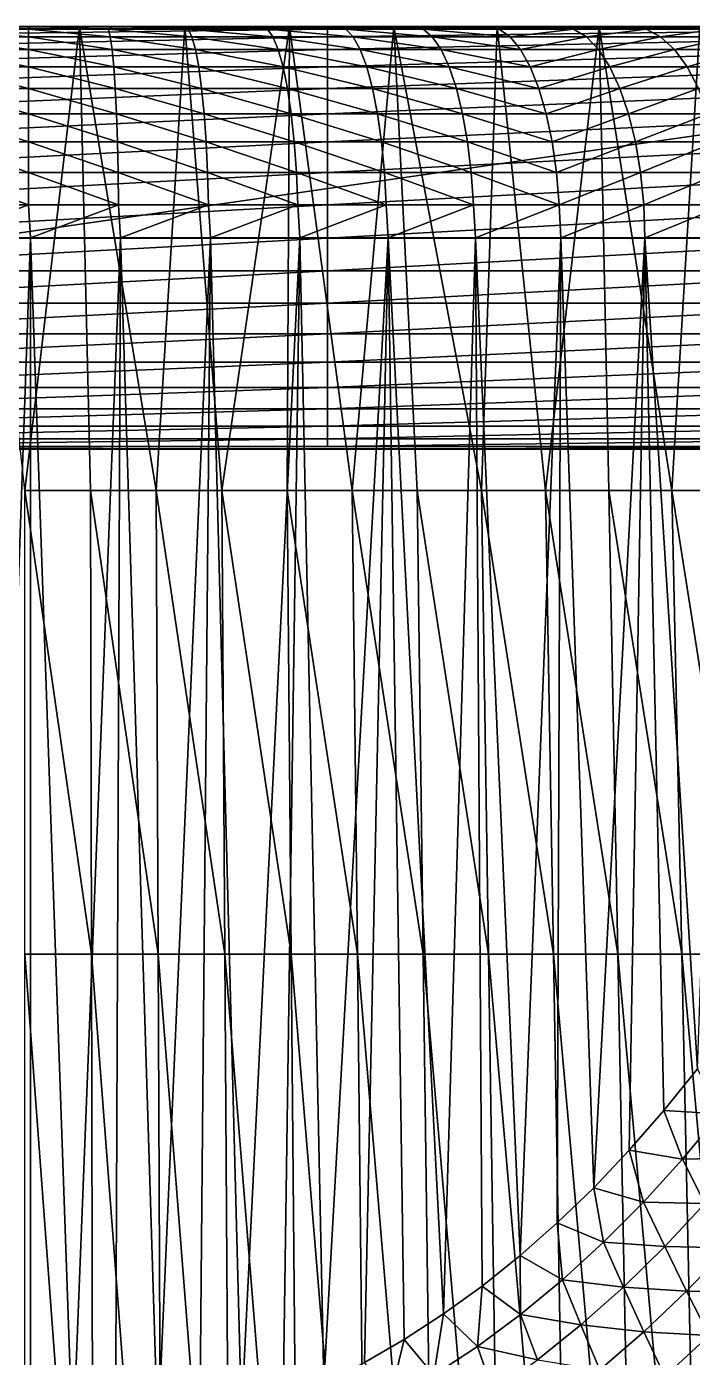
# Model space of a CAD drawing. Extents: x -53 to 3.8, y 0 to 88.2.
# Drawn here: x -24.63 to -18.33, y 57.65 to 70.25 of the extents above; entities that cross this region are included whole.
import ezdxf

# ---------------------------------------------------------------- set-up
doc = ezdxf.new("R2010")
doc.units = 0

msp = doc.modelspace()

# ---------------------------------------------------------------- linework, layer by layer
for points in [[(-38.9169, 66.249), (-11.119, 70.249), (-10.3189, 66.249)], [(-38.131, 70.249), (-11.119, 70.249), (-38.9169, 66.249)], [(-38.131, 70.249), (-11.4898, 70.249, 2), (-11.119, 70.249)], [(-37.7665, 70.249, 2), (-11.4898, 70.249, 2), (-38.131, 70.249)], [(-11.4898, 70.249, 2), (-37.7874, 70.2393, 2.19622), (-27.4602, 70.2244, 2.31287)], [(-11.4898, 70.249, 2), (-37.7665, 70.249, 2), (-37.7874, 70.2393, 2.19622)], [(-27.4602, 70.2244, 2.31287), (-21.7785, 70.2244, 2.31287), (-11.4898, 70.249, 2)], [(-27.4602, 70.1511, 2.61803), (-21.7785, 70.2244, 2.31287), (-27.4602, 70.2244, 2.31287)], [(-21.7785, 70.2244, 2.31287), (-27.4602, 70.1511, 2.61803), (-21.7785, 70.1511, 2.61803)], [(-24.1264, 70.249, 19.8337), (-25.1236, 70.249, 19.8337), (-26.1689, 70.249, 24.7041)], [(-25.3832, 70.249, 24.7765), (-24.1264, 70.249, 19.8337), (-26.1689, 70.249, 24.7041)], [(-25.3677, 70.2244, 25.0908), (-25.3854, 70.1511, 25.3955), (-24.6103, 70.1511, 25.418)], [(-24.5945, 70.249, 24.8), (-25.3832, 70.249, 24.7765), (-25.3677, 70.2244, 25.0908)], [(-24.5945, 70.249, 24.8), (-24.1264, 70.249, 19.8337), (-25.3832, 70.249, 24.7765)], [(-24.6103, 70.2244, 25.1129), (-24.5945, 70.249, 24.8), (-25.3677, 70.2244, 25.0908)], [(-25.3677, 70.2244, 25.0908), (-24.6103, 70.1511, 25.418), (-24.6103, 70.2244, 25.1129)], [(-24.6428, 65.8584, 20.7094), (-25.1236, 70.249, 19.8337), (-24.1264, 70.249, 19.8337)], [(-24.6428, 65.8584, 20.7094), (-24.1264, 70.249, 19.8337), (-24.0207, 65.8584, 20.7)], [(-23.853, 70.2244, 25.0908), (-24.5945, 70.249, 24.8), (-24.6103, 70.2244, 25.1129)], [(-23.8352, 70.1511, 25.3955), (-23.853, 70.2244, 25.0908), (-24.6103, 70.2244, 25.1129)], [(-24.6103, 70.2244, 25.1129), (-24.6103, 70.1511, 25.418), (-23.8352, 70.1511, 25.3955)], [(-23.853, 70.2244, 25.0908), (-23.8059, 70.249, 24.7745), (-24.5945, 70.249, 24.8)], [(-23.8059, 70.249, 24.7745), (-24.1264, 70.249, 19.8337), (-24.5945, 70.249, 24.8)], [(-23.0204, 70.249, 24.7002), (-24.1264, 70.249, 19.8337), (-23.8059, 70.249, 24.7745)], [(-22.241, 70.249, 24.5773), (-24.1264, 70.249, 19.8337), (-23.0204, 70.249, 24.7002)], [(-21.4708, 70.249, 24.4062), (-24.1264, 70.249, 19.8337), (-22.241, 70.249, 24.5773)], [(-20.7126, 70.249, 24.1877), (-24.1264, 70.249, 19.8337), (-21.4708, 70.249, 24.4062)], [(-19.9694, 70.249, 23.9226), (-24.1264, 70.249, 19.8337), (-20.7126, 70.249, 24.1877)], [(-19.2442, 70.249, 23.6119), (-24.1264, 70.249, 19.8337), (-19.9694, 70.249, 23.9226)], [(-23.1303, 70.249, 19.7836), (-24.1264, 70.249, 19.8337), (-19.2442, 70.249, 23.6119)], [(-24.1264, 70.249, 19.8337), (-23.1303, 70.249, 19.7836), (-23.3992, 65.8584, 20.6711)], [(-24.0207, 65.8584, 20.7), (-24.1264, 70.249, 19.8337), (-23.3992, 65.8584, 20.6711)], [(-23.0982, 70.2244, 25.0248), (-23.8059, 70.249, 24.7745), (-23.853, 70.2244, 25.0908)], [(-23.0627, 70.1511, 25.3279), (-23.853, 70.2244, 25.0908), (-23.8352, 70.1511, 25.3955)], [(-23.0627, 70.1511, 25.3279), (-23.0982, 70.2244, 25.0248), (-23.853, 70.2244, 25.0908)], [(-23.0982, 70.2244, 25.0248), (-23.0204, 70.249, 24.7002), (-23.8059, 70.249, 24.7745)], [(-23.3992, 65.8584, 20.6711), (-23.1303, 70.249, 19.7836), (-22.779, 65.8584, 20.6228)], [(-18.5396, 70.249, 23.2568), (-23.1303, 70.249, 19.7836), (-19.2442, 70.249, 23.6119)], [(-17.8584, 70.249, 22.8587), (-23.1303, 70.249, 19.7836), (-18.5396, 70.249, 23.2568)], [(-22.1381, 70.249, 19.6835), (-23.1303, 70.249, 19.7836), (-17.8584, 70.249, 22.8587)], [(-23.1303, 70.249, 19.7836), (-22.1381, 70.249, 19.6835), (-22.779, 65.8584, 20.6228)], [(-22.3485, 70.2244, 24.915), (-23.0204, 70.249, 24.7002), (-23.0982, 70.2244, 25.0248)], [(-22.2955, 70.1511, 25.2155), (-23.0982, 70.2244, 25.0248), (-23.0627, 70.1511, 25.3279)], [(-22.2955, 70.1511, 25.2155), (-22.3485, 70.2244, 24.915), (-23.0982, 70.2244, 25.0248)], [(-22.3485, 70.2244, 24.915), (-22.241, 70.249, 24.5773), (-23.0204, 70.249, 24.7002)], [(-22.779, 65.8584, 20.6228), (-22.1381, 70.249, 19.6835), (-22.1605, 65.8584, 20.5552)], [(-21.6065, 70.2244, 24.7618), (-22.241, 70.249, 24.5773), (-22.3485, 70.2244, 24.915)], [(-21.5361, 70.1511, 25.0587), (-22.3485, 70.2244, 24.915), (-22.2955, 70.1511, 25.2155)], [(-21.5361, 70.1511, 25.0587), (-21.6065, 70.2244, 24.7618), (-22.3485, 70.2244, 24.915)], [(-21.6065, 70.2244, 24.7618), (-21.4708, 70.249, 24.4062), (-22.241, 70.249, 24.5773)], [(-22.1605, 65.8584, 20.5552), (-22.1381, 70.249, 19.6835), (-21.5444, 65.8584, 20.4684)], [(-17.2032, 70.249, 22.4191), (-22.1381, 70.249, 19.6835), (-17.8584, 70.249, 22.8587)], [(-21.1521, 70.249, 19.5337), (-22.1381, 70.249, 19.6835), (-17.2032, 70.249, 22.4191)], [(-21.5444, 65.8584, 20.4684), (-22.1381, 70.249, 19.6835), (-21.1521, 70.249, 19.5337)], [(-21.7785, 70.2244, 2.31287), (-16.0969, 70.2244, 2.31287), (-11.4898, 70.249, 2)], [(-21.7785, 70.1511, 2.61803), (-16.0969, 70.1511, 2.61803), (-16.0969, 70.2244, 2.31287)], [(-21.7785, 70.2244, 2.31287), (-21.7785, 70.1511, 2.61803), (-16.0969, 70.2244, 2.31287)], [(-20.8746, 70.2244, 24.5657), (-21.4708, 70.249, 24.4062), (-21.6065, 70.2244, 24.7618)], [(-20.7871, 70.1511, 24.858), (-21.6065, 70.2244, 24.7618), (-21.5361, 70.1511, 25.0587)], [(-20.7871, 70.1511, 24.858), (-20.8746, 70.2244, 24.5657), (-21.6065, 70.2244, 24.7618)], [(-21.5444, 65.8584, 20.4684), (-21.1521, 70.249, 19.5337), (-20.9314, 65.8584, 20.3624)], [(-20.8746, 70.2244, 24.5657), (-20.7126, 70.249, 24.1877), (-21.4708, 70.249, 24.4062)], [(-16.5765, 70.249, 21.9397), (-21.1521, 70.249, 19.5337), (-17.2032, 70.249, 22.4191)], [(-15.9808, 70.249, 21.4223), (-21.1521, 70.249, 19.5337), (-16.5765, 70.249, 21.9397)], [(-20.1749, 70.249, 19.3345), (-21.1521, 70.249, 19.5337), (-15.9808, 70.249, 21.4223)], [(-21.1521, 70.249, 19.5337), (-20.1749, 70.249, 19.3345), (-20.3219, 65.8584, 20.2374)], [(-20.9314, 65.8584, 20.3624), (-21.1521, 70.249, 19.5337), (-20.3219, 65.8584, 20.2374)], [(-20.1554, 70.2244, 24.3274), (-20.7126, 70.249, 24.1877), (-20.8746, 70.2244, 24.5657)], [(-20.051, 70.1511, 24.6141), (-20.8746, 70.2244, 24.5657), (-20.7871, 70.1511, 24.858)], [(-20.051, 70.1511, 24.6141), (-20.1554, 70.2244, 24.3274), (-20.8746, 70.2244, 24.5657)], [(-20.1554, 70.2244, 24.3274), (-19.9694, 70.249, 23.9226), (-20.7126, 70.249, 24.1877)], [(-20.3219, 65.8584, 20.2374), (-20.1749, 70.249, 19.3345), (-19.7167, 65.8584, 20.0934)], [(-15.4183, 70.249, 20.869), (-20.1749, 70.249, 19.3345), (-15.9808, 70.249, 21.4223)], [(-19.2089, 70.249, 19.0864), (-20.1749, 70.249, 19.3345), (-15.4183, 70.249, 20.869)], [(-20.1749, 70.249, 19.3345), (-19.2089, 70.249, 19.0864), (-19.7167, 65.8584, 20.0934)], [(-19.4506, 70.2244, 24.0473), (-19.9694, 70.249, 23.9226), (-20.1554, 70.2244, 24.3274)], [(-19.4506, 70.2244, 24.0473), (-20.1554, 70.2244, 24.3274), (-20.051, 70.1511, 24.6141)], [(-19.3291, 70.1511, 24.3272), (-19.4506, 70.2244, 24.0473), (-20.051, 70.1511, 24.6141)], [(-19.4506, 70.2244, 24.0473), (-19.2442, 70.249, 23.6119), (-19.9694, 70.249, 23.9226)], [(-19.7167, 65.8584, 20.0934), (-19.2089, 70.249, 19.0864), (-19.1163, 65.8584, 19.9305)], [(-18.7641, 70.2244, 23.7272), (-19.2442, 70.249, 23.6119), (-19.4506, 70.2244, 24.0473)], [(-18.7641, 70.2244, 23.7272), (-19.4506, 70.2244, 24.0473), (-19.3291, 70.1511, 24.3272)], [(-18.6266, 70.1511, 23.9996), (-18.7641, 70.2244, 23.7272), (-19.3291, 70.1511, 24.3272)], [(-18.7641, 70.2244, 23.7272), (-18.5396, 70.249, 23.2568), (-19.2442, 70.249, 23.6119)], [(-14.8912, 70.249, 20.2818), (-19.2089, 70.249, 19.0864), (-15.4183, 70.249, 20.869)], [(-18.2567, 70.249, 18.7902), (-19.2089, 70.249, 19.0864), (-14.8912, 70.249, 20.2818)], [(-18.5213, 65.8584, 19.7488), (-19.2089, 70.249, 19.0864), (-18.2567, 70.249, 18.7902)], [(-19.1163, 65.8584, 19.9305), (-19.2089, 70.249, 19.0864), (-18.5213, 65.8584, 19.7488)], [(-18.0973, 70.2244, 23.3676), (-18.5396, 70.249, 23.2568), (-18.7641, 70.2244, 23.7272)], [(-18.0973, 70.2244, 23.3676), (-18.7641, 70.2244, 23.7272), (-18.6266, 70.1511, 23.9996)], [(-17.9443, 70.1511, 23.6317), (-18.0973, 70.2244, 23.3676), (-18.6266, 70.1511, 23.9996)], [(-18.0973, 70.2244, 23.3676), (-17.8584, 70.249, 22.8587), (-18.5396, 70.249, 23.2568)], [(-18.5213, 65.8584, 19.7488), (-18.2567, 70.249, 18.7902), (-17.9324, 65.8584, 19.5484)], [(-21.7785, 70.1511, 2.61803), (-27.4602, 70.031, 2.90798), (-21.7785, 70.031, 2.90798)], [(-27.4602, 70.1511, 2.61803), (-27.4602, 70.031, 2.90798), (-21.7785, 70.1511, 2.61803)], [(-25.3854, 70.1511, 25.3955), (-25.4023, 70.031, 25.6849), (-24.6103, 70.031, 25.708)], [(-25.3854, 70.1511, 25.3955), (-24.6103, 70.031, 25.708), (-24.6103, 70.1511, 25.418)], [(-24.6103, 70.1511, 25.418), (-23.8184, 70.031, 25.6849), (-23.8352, 70.1511, 25.3955)], [(-24.6103, 70.1511, 25.418), (-24.6103, 70.031, 25.708), (-23.8184, 70.031, 25.6849)], [(-23.0291, 70.031, 25.6159), (-23.0627, 70.1511, 25.3279), (-23.8352, 70.1511, 25.3955)], [(-23.8352, 70.1511, 25.3955), (-23.8184, 70.031, 25.6849), (-23.0291, 70.031, 25.6159)], [(-22.2452, 70.031, 25.5011), (-23.0627, 70.1511, 25.3279), (-23.0291, 70.031, 25.6159)], [(-22.2452, 70.031, 25.5011), (-22.2955, 70.1511, 25.2155), (-23.0627, 70.1511, 25.3279)], [(-21.4692, 70.031, 25.3408), (-22.2955, 70.1511, 25.2155), (-22.2452, 70.031, 25.5011)], [(-21.4692, 70.031, 25.3408), (-21.5361, 70.1511, 25.0587), (-22.2955, 70.1511, 25.2155)], [(-21.7785, 70.031, 2.90798), (-16.0969, 70.031, 2.90798), (-16.0969, 70.1511, 2.61803)], [(-21.7785, 70.1511, 2.61803), (-21.7785, 70.031, 2.90798), (-16.0969, 70.1511, 2.61803)], [(-20.7039, 70.031, 25.1358), (-21.5361, 70.1511, 25.0587), (-21.4692, 70.031, 25.3408)], [(-20.7039, 70.031, 25.1358), (-20.7871, 70.1511, 24.858), (-21.5361, 70.1511, 25.0587)], [(-19.9519, 70.031, 24.8866), (-20.7871, 70.1511, 24.858), (-20.7039, 70.031, 25.1358)], [(-19.9519, 70.031, 24.8866), (-20.051, 70.1511, 24.6141), (-20.7871, 70.1511, 24.858)], [(-19.3291, 70.1511, 24.3272), (-20.051, 70.1511, 24.6141), (-19.9519, 70.031, 24.8866)], [(-19.2135, 70.031, 24.5932), (-19.3291, 70.1511, 24.3272), (-19.9519, 70.031, 24.8866)], [(-18.6266, 70.1511, 23.9996), (-19.3291, 70.1511, 24.3272), (-19.2135, 70.031, 24.5932)], [(-18.4959, 70.031, 24.2584), (-18.6266, 70.1511, 23.9996), (-19.2135, 70.031, 24.5932)], [(-17.9443, 70.1511, 23.6317), (-18.6266, 70.1511, 23.9996), (-18.4959, 70.031, 24.2584)], [(-17.7989, 70.031, 23.8825), (-17.9443, 70.1511, 23.6317), (-18.4959, 70.031, 24.2584)], [(-21.7785, 70.031, 2.90798), (-27.4602, 69.867, 3.17557), (-21.7785, 69.867, 3.17557)], [(-27.4602, 70.031, 2.90798), (-27.4602, 69.867, 3.17557), (-21.7785, 70.031, 2.90798)], [(-25.4023, 70.031, 25.6849), (-25.4178, 69.867, 25.9521), (-24.6103, 69.867, 25.9756)], [(-25.4023, 70.031, 25.6849), (-24.6103, 69.867, 25.9756), (-24.6103, 70.031, 25.708)], [(-24.6103, 70.031, 25.708), (-23.8028, 69.867, 25.9521), (-23.8184, 70.031, 25.6849)], [(-24.6103, 70.031, 25.708), (-24.6103, 69.867, 25.9756), (-23.8028, 69.867, 25.9521)], [(-23.8184, 70.031, 25.6849), (-22.998, 69.867, 25.8817), (-23.0291, 70.031, 25.6159)], [(-23.8184, 70.031, 25.6849), (-23.8028, 69.867, 25.9521), (-22.998, 69.867, 25.8817)], [(-22.1987, 69.867, 25.7646), (-22.2452, 70.031, 25.5011), (-23.0291, 70.031, 25.6159)], [(-23.0291, 70.031, 25.6159), (-22.998, 69.867, 25.8817), (-22.1987, 69.867, 25.7646)], [(-21.4075, 69.867, 25.6012), (-22.2452, 70.031, 25.5011), (-22.1987, 69.867, 25.7646)], [(-21.4075, 69.867, 25.6012), (-21.4692, 70.031, 25.3408), (-22.2452, 70.031, 25.5011)], [(-21.7785, 69.867, 3.17557), (-16.0969, 69.867, 3.17557), (-16.0969, 70.031, 2.90798)], [(-21.7785, 70.031, 2.90798), (-21.7785, 69.867, 3.17557), (-16.0969, 70.031, 2.90798)], [(-20.6272, 69.867, 25.3921), (-21.4692, 70.031, 25.3408), (-21.4075, 69.867, 25.6012)], [(-20.6272, 69.867, 25.3921), (-20.7039, 70.031, 25.1358), (-21.4692, 70.031, 25.3408)], [(-19.8603, 69.867, 25.138), (-20.7039, 70.031, 25.1358), (-20.6272, 69.867, 25.3921)], [(-19.8603, 69.867, 25.138), (-19.9519, 70.031, 24.8866), (-20.7039, 70.031, 25.1358)], [(-19.2135, 70.031, 24.5932), (-19.9519, 70.031, 24.8866), (-19.8603, 69.867, 25.138)], [(-19.1068, 69.867, 24.8386), (-19.2135, 70.031, 24.5932), (-19.8603, 69.867, 25.138)], [(-18.4959, 70.031, 24.2584), (-19.2135, 70.031, 24.5932), (-19.1068, 69.867, 24.8386)], [(-18.3752, 69.867, 24.4973), (-18.4959, 70.031, 24.2584), (-19.1068, 69.867, 24.8386)], [(-17.7989, 70.031, 23.8825), (-18.4959, 70.031, 24.2584), (-18.3752, 69.867, 24.4973)], [(-17.6647, 69.867, 24.114), (-17.7989, 70.031, 23.8825), (-18.3752, 69.867, 24.4973)], [(-21.7785, 69.867, 3.17557), (-27.4602, 69.6627, 3.41469), (-21.7785, 69.6627, 3.41469)], [(-27.4602, 69.867, 3.17557), (-27.4602, 69.6627, 3.41469), (-21.7785, 69.867, 3.17557)], [(-25.4178, 69.867, 25.9521), (-25.4317, 69.6632, 26.1903), (-24.6103, 69.6632, 26.2142)], [(-25.4178, 69.867, 25.9521), (-24.6103, 69.6632, 26.2142), (-24.6103, 69.867, 25.9756)], [(-24.6103, 69.867, 25.9756), (-23.7889, 69.6632, 26.1903), (-23.8028, 69.867, 25.9521)], [(-24.6103, 69.867, 25.9756), (-24.6103, 69.6632, 26.2142), (-23.7889, 69.6632, 26.1903)], [(-23.8028, 69.867, 25.9521), (-22.9703, 69.6632, 26.1187), (-22.998, 69.867, 25.8817)], [(-23.8028, 69.867, 25.9521), (-23.7889, 69.6632, 26.1903), (-22.9703, 69.6632, 26.1187)], [(-22.998, 69.867, 25.8817), (-22.1572, 69.6632, 25.9996), (-22.1987, 69.867, 25.7646)], [(-22.998, 69.867, 25.8817), (-22.9703, 69.6632, 26.1187), (-22.1572, 69.6632, 25.9996)], [(-21.3525, 69.6632, 25.8334), (-21.4075, 69.867, 25.6012), (-22.1987, 69.867, 25.7646)], [(-22.1987, 69.867, 25.7646), (-22.1572, 69.6632, 25.9996), (-21.3525, 69.6632, 25.8334)], [(-21.7785, 69.6627, 3.41469), (-16.0969, 69.6627, 3.41469), (-16.0969, 69.867, 3.17557)], [(-21.7785, 69.867, 3.17557), (-21.7785, 69.6627, 3.41469), (-16.0969, 69.867, 3.17557)], [(-20.5587, 69.6632, 25.6207), (-21.4075, 69.867, 25.6012), (-21.3525, 69.6632, 25.8334)], [(-20.5587, 69.6632, 25.6207), (-20.6272, 69.867, 25.3921), (-21.4075, 69.867, 25.6012)], [(-19.7787, 69.6632, 25.3623), (-20.6272, 69.867, 25.3921), (-20.5587, 69.6632, 25.6207)], [(-19.7787, 69.6632, 25.3623), (-19.8603, 69.867, 25.138), (-20.6272, 69.867, 25.3921)], [(-19.1068, 69.867, 24.8386), (-19.8603, 69.867, 25.138), (-19.7787, 69.6632, 25.3623)], [(-19.0115, 69.6632, 25.0574), (-19.1068, 69.867, 24.8386), (-19.7787, 69.6632, 25.3623)], [(-18.3752, 69.867, 24.4973), (-19.1068, 69.867, 24.8386), (-19.0115, 69.6632, 25.0574)], [(-18.2675, 69.6632, 24.7102), (-18.3752, 69.867, 24.4973), (-19.0115, 69.6632, 25.0574)], [(-17.6647, 69.867, 24.114), (-18.3752, 69.867, 24.4973), (-18.2675, 69.6632, 24.7102)], [(-21.7785, 69.6627, 3.41469), (-27.4602, 69.4246, 3.61803), (-21.7785, 69.4246, 3.61803)], [(-27.4602, 69.6627, 3.41469), (-27.4602, 69.4246, 3.61803), (-21.7785, 69.6627, 3.41469)], [(-25.4435, 69.4246, 26.3938), (-24.6103, 69.4246, 26.418), (-25.4317, 69.6632, 26.1903)], [(-25.4317, 69.6632, 26.1903), (-24.6103, 69.4246, 26.418), (-24.6103, 69.6632, 26.2142)], [(-24.6103, 69.6632, 26.2142), (-23.7771, 69.4246, 26.3938), (-23.7889, 69.6632, 26.1903)], [(-24.6103, 69.4246, 26.418), (-23.7771, 69.4246, 26.3938), (-24.6103, 69.6632, 26.2142)], [(-23.7889, 69.6632, 26.1903), (-22.9466, 69.4246, 26.3211), (-22.9703, 69.6632, 26.1187)], [(-23.7889, 69.6632, 26.1903), (-23.7771, 69.4246, 26.3938), (-22.9466, 69.4246, 26.3211)], [(-22.9703, 69.6632, 26.1187), (-22.1219, 69.4246, 26.2003), (-22.1572, 69.6632, 25.9996)], [(-22.9703, 69.6632, 26.1187), (-22.9466, 69.4246, 26.3211), (-22.1219, 69.4246, 26.2003)], [(-22.1572, 69.6632, 25.9996), (-21.3055, 69.4246, 26.0318), (-21.3525, 69.6632, 25.8334)], [(-22.1572, 69.6632, 25.9996), (-22.1219, 69.4246, 26.2003), (-21.3055, 69.4246, 26.0318)], [(-21.7785, 69.4246, 3.61803), (-16.0969, 69.4246, 3.61803), (-16.0969, 69.6627, 3.41469)], [(-21.7785, 69.6627, 3.41469), (-21.7785, 69.4246, 3.61803), (-16.0969, 69.6627, 3.41469)], [(-20.5003, 69.4246, 25.816), (-20.5587, 69.6632, 25.6207), (-21.3525, 69.6632, 25.8334)], [(-21.3525, 69.6632, 25.8334), (-21.3055, 69.4246, 26.0318), (-20.5003, 69.4246, 25.816)], [(-19.709, 69.4246, 25.5538), (-20.5587, 69.6632, 25.6207), (-20.5003, 69.4246, 25.816)], [(-19.709, 69.4246, 25.5538), (-19.7787, 69.6632, 25.3623), (-20.5587, 69.6632, 25.6207)], [(-19.0115, 69.6632, 25.0574), (-19.7787, 69.6632, 25.3623), (-19.709, 69.4246, 25.5538)], [(-18.93, 69.4246, 25.2442), (-19.0115, 69.6632, 25.0574), (-19.709, 69.4246, 25.5538)], [(-18.2675, 69.6632, 24.7102), (-19.0115, 69.6632, 25.0574), (-18.93, 69.4246, 25.2442)], [(-18.1755, 69.4246, 24.8921), (-18.2675, 69.6632, 24.7102), (-18.93, 69.4246, 25.2442)], [(-21.7785, 69.4246, 3.61803), (-27.4602, 69.157, 3.78201), (-21.7785, 69.157, 3.78201)], [(-27.4602, 69.4246, 3.61803), (-27.4602, 69.157, 3.78201), (-21.7785, 69.4246, 3.61803)], [(-25.4531, 69.157, 26.5575), (-24.6103, 69.157, 26.582), (-25.4435, 69.4246, 26.3938)], [(-25.4435, 69.4246, 26.3938), (-24.6103, 69.157, 26.582), (-24.6103, 69.4246, 26.418)], [(-24.6103, 69.4246, 26.418), (-23.7675, 69.157, 26.5575), (-23.7771, 69.4246, 26.3938)], [(-24.6103, 69.157, 26.582), (-23.7675, 69.157, 26.5575), (-24.6103, 69.4246, 26.418)], [(-23.7771, 69.4246, 26.3938), (-22.9276, 69.157, 26.484), (-22.9466, 69.4246, 26.3211)], [(-23.7675, 69.157, 26.5575), (-22.9276, 69.157, 26.484), (-23.7771, 69.4246, 26.3938)], [(-22.9466, 69.4246, 26.3211), (-22.0934, 69.157, 26.3618), (-22.1219, 69.4246, 26.2003)], [(-22.9276, 69.157, 26.484), (-22.0934, 69.157, 26.3618), (-22.9466, 69.4246, 26.3211)], [(-22.1219, 69.4246, 26.2003), (-21.2677, 69.157, 26.1913), (-21.3055, 69.4246, 26.0318)], [(-22.1219, 69.4246, 26.2003), (-22.0934, 69.157, 26.3618), (-21.2677, 69.157, 26.1913)], [(-21.7785, 69.157, 3.78201), (-16.0969, 69.157, 3.78201), (-16.0969, 69.4246, 3.61803)], [(-21.7785, 69.4246, 3.61803), (-21.7785, 69.157, 3.78201), (-16.0969, 69.4246, 3.61803)], [(-21.3055, 69.4246, 26.0318), (-20.4533, 69.157, 25.9731), (-20.5003, 69.4246, 25.816)], [(-21.3055, 69.4246, 26.0318), (-21.2677, 69.157, 26.1913), (-20.4533, 69.157, 25.9731)], [(-19.6529, 69.157, 25.7079), (-19.709, 69.4246, 25.5538), (-20.5003, 69.4246, 25.816)], [(-20.5003, 69.4246, 25.816), (-20.4533, 69.157, 25.9731), (-19.6529, 69.157, 25.7079)], [(-18.93, 69.4246, 25.2442), (-19.709, 69.4246, 25.5538), (-19.6529, 69.157, 25.7079)], [(-18.8643, 69.157, 25.3944), (-18.93, 69.4246, 25.2442), (-19.6529, 69.157, 25.7079)], [(-18.1755, 69.4246, 24.8921), (-18.93, 69.4246, 25.2442), (-18.8643, 69.157, 25.3944)], [(-18.1013, 69.157, 25.0383), (-18.1755, 69.4246, 24.8921), (-18.8643, 69.157, 25.3944)], [(-21.7785, 69.157, 3.78201), (-27.4602, 68.867, 3.90211), (-21.7785, 68.867, 3.90211)], [(-27.4602, 69.157, 3.78201), (-27.4602, 68.867, 3.90211), (-21.7785, 69.157, 3.78201)], [(-25.4601, 68.867, 26.6774), (-24.6103, 68.867, 26.7021), (-25.4531, 69.157, 26.5575)], [(-25.4531, 69.157, 26.5575), (-24.6103, 68.867, 26.7021), (-24.6103, 69.157, 26.582)], [(-24.6103, 69.157, 26.582), (-23.7605, 68.867, 26.6774), (-23.7675, 69.157, 26.5575)], [(-24.6103, 68.867, 26.7021), (-23.7605, 68.867, 26.6774), (-24.6103, 69.157, 26.582)], [(-23.7675, 69.157, 26.5575), (-22.9137, 68.867, 26.6033), (-22.9276, 69.157, 26.484)], [(-23.7605, 68.867, 26.6774), (-22.9137, 68.867, 26.6033), (-23.7675, 69.157, 26.5575)], [(-22.9276, 69.157, 26.484), (-22.0725, 68.867, 26.4801), (-22.0934, 69.157, 26.3618)], [(-22.9137, 68.867, 26.6033), (-22.0725, 68.867, 26.4801), (-22.9276, 69.157, 26.484)], [(-22.0934, 69.157, 26.3618), (-21.24, 68.867, 26.3082), (-21.2677, 69.157, 26.1913)], [(-22.0725, 68.867, 26.4801), (-21.24, 68.867, 26.3082), (-22.0934, 69.157, 26.3618)], [(-21.7785, 68.867, 3.90211), (-16.0969, 68.867, 3.90211), (-16.0969, 69.157, 3.78201)], [(-21.7785, 69.157, 3.78201), (-21.7785, 68.867, 3.90211), (-16.0969, 69.157, 3.78201)], [(-21.2677, 69.157, 26.1913), (-20.4188, 68.867, 26.0882), (-20.4533, 69.157, 25.9731)], [(-21.24, 68.867, 26.3082), (-20.4188, 68.867, 26.0882), (-21.2677, 69.157, 26.1913)], [(-20.4533, 69.157, 25.9731), (-19.6118, 68.867, 25.8208), (-19.6529, 69.157, 25.7079)], [(-20.4533, 69.157, 25.9731), (-20.4188, 68.867, 26.0882), (-19.6118, 68.867, 25.8208)], [(-19.6529, 69.157, 25.7079), (-19.6118, 68.867, 25.8208), (-18.8643, 69.157, 25.3944)], [(-19.6118, 68.867, 25.8208), (-18.816, 68.867, 25.5044), (-18.8643, 69.157, 25.3944)], [(-18.8643, 69.157, 25.3944), (-18.816, 68.867, 25.5044), (-18.1013, 69.157, 25.0383)], [(-18.816, 68.867, 25.5044), (-18.0468, 68.867, 25.1453), (-18.1013, 69.157, 25.0383)], [(-21.7785, 68.867, 3.90211), (-27.4602, 68.5619, 3.97538), (-21.7785, 68.5619, 3.97538)], [(-27.4602, 68.867, 3.90211), (-27.4602, 68.5619, 3.97538), (-21.7785, 68.867, 3.90211)], [(-25.4643, 68.5619, 26.7505), (-24.6103, 68.5619, 26.7754), (-25.4601, 68.867, 26.6774)], [(-25.4601, 68.867, 26.6774), (-24.6103, 68.5619, 26.7754), (-24.6103, 68.867, 26.7021)], [(-24.6103, 68.867, 26.7021), (-23.7563, 68.5619, 26.7505), (-23.7605, 68.867, 26.6774)], [(-24.6103, 68.5619, 26.7754), (-23.7563, 68.5619, 26.7505), (-24.6103, 68.867, 26.7021)], [(-23.7605, 68.867, 26.6774), (-22.9052, 68.5619, 26.6761), (-22.9137, 68.867, 26.6033)], [(-23.7563, 68.5619, 26.7505), (-22.9052, 68.5619, 26.6761), (-23.7605, 68.867, 26.6774)], [(-22.9137, 68.867, 26.6033), (-22.0598, 68.5619, 26.5522), (-22.0725, 68.867, 26.4801)], [(-22.9052, 68.5619, 26.6761), (-22.0598, 68.5619, 26.5522), (-22.9137, 68.867, 26.6033)], [(-22.0725, 68.867, 26.4801), (-21.2231, 68.5619, 26.3795), (-21.24, 68.867, 26.3082)], [(-22.0598, 68.5619, 26.5522), (-21.2231, 68.5619, 26.3795), (-22.0725, 68.867, 26.4801)], [(-21.7785, 68.5619, 3.97538), (-16.0969, 68.5619, 3.97538), (-16.0969, 68.867, 3.90211)], [(-21.7785, 68.867, 3.90211), (-21.7785, 68.5619, 3.97538), (-16.0969, 68.867, 3.90211)], [(-21.24, 68.867, 26.3082), (-20.3978, 68.5619, 26.1583), (-20.4188, 68.867, 26.0882)], [(-21.2231, 68.5619, 26.3795), (-20.3978, 68.5619, 26.1583), (-21.24, 68.867, 26.3082)], [(-20.4188, 68.867, 26.0882), (-19.5868, 68.5619, 25.8896), (-19.6118, 68.867, 25.8208)], [(-20.3978, 68.5619, 26.1583), (-19.5868, 68.5619, 25.8896), (-20.4188, 68.867, 26.0882)], [(-19.5868, 68.5619, 25.8896), (-18.816, 68.867, 25.5044), (-19.6118, 68.867, 25.8208)], [(-19.5868, 68.5619, 25.8896), (-18.7862, 68.5619, 25.5713), (-18.816, 68.867, 25.5044)], [(-18.7862, 68.5619, 25.5713), (-18.0468, 68.867, 25.1453), (-18.816, 68.867, 25.5044)], [(-18.7862, 68.5619, 25.5713), (-18.0133, 68.5619, 25.2105), (-18.0468, 68.867, 25.1453)], [(-21.7785, 68.5619, 3.97538), (-27.4602, 68.2476, 4), (-21.7785, 68.2476, 4)], [(-27.4602, 68.5619, 3.97538), (-27.4602, 68.2476, 4), (-21.7785, 68.5619, 3.97538)], [(-25.4643, 68.5619, 26.7505), (-25.4453, 68.249, 26.7763), (-24.6103, 68.5619, 26.7754)], [(-25.4453, 68.249, 26.7763), (-24.5913, 68.249, 26.8), (-24.6103, 68.5619, 26.7754)], [(-24.6103, 68.5619, 26.7754), (-24.5913, 68.249, 26.8), (-23.7563, 68.5619, 26.7505)], [(-24.5913, 68.249, 26.8), (-23.7375, 68.249, 26.7741), (-23.7563, 68.5619, 26.7505)], [(-23.7563, 68.5619, 26.7505), (-23.7375, 68.249, 26.7741), (-22.9052, 68.5619, 26.6761)], [(-23.7375, 68.249, 26.7741), (-22.8866, 68.249, 26.6987), (-22.9052, 68.5619, 26.6761)], [(-22.9052, 68.5619, 26.6761), (-22.8866, 68.249, 26.6987), (-22.0598, 68.5619, 26.5522)], [(-22.8866, 68.249, 26.6987), (-22.0415, 68.249, 26.574), (-22.0598, 68.5619, 26.5522)], [(-22.0598, 68.5619, 26.5522), (-22.0415, 68.249, 26.574), (-21.2231, 68.5619, 26.3795)], [(-22.0415, 68.249, 26.574), (-21.205, 68.249, 26.4005), (-21.2231, 68.5619, 26.3795)], [(-21.7785, 68.2476, 4), (-16.0969, 68.2476, 4), (-16.0969, 68.5619, 3.97538)], [(-21.7785, 68.5619, 3.97538), (-21.7785, 68.2476, 4), (-16.0969, 68.5619, 3.97538)], [(-21.2231, 68.5619, 26.3795), (-21.205, 68.249, 26.4005), (-20.3978, 68.5619, 26.1583)], [(-21.205, 68.249, 26.4005), (-20.3801, 68.249, 26.1787), (-20.3978, 68.5619, 26.1583)], [(-20.3978, 68.5619, 26.1583), (-20.3801, 68.249, 26.1787), (-19.5868, 68.5619, 25.8896)], [(-20.3801, 68.249, 26.1787), (-19.5694, 68.249, 25.9095), (-19.5868, 68.5619, 25.8896)], [(-19.5868, 68.5619, 25.8896), (-19.5694, 68.249, 25.9095), (-18.7862, 68.5619, 25.5713)], [(-19.5694, 68.249, 25.9095), (-18.7757, 68.249, 25.5936), (-18.7862, 68.5619, 25.5713)], [(-18.7757, 68.249, 25.5936), (-18.0133, 68.5619, 25.2105), (-18.7862, 68.5619, 25.5713)], [(-18.7757, 68.249, 25.5936), (-18.0017, 68.249, 25.2322), (-18.0133, 68.5619, 25.2105)], [(-21.7785, 68.2476, 4), (-27.4602, 67.9361, 3.97538), (-21.7785, 67.9361, 3.97538)], [(-27.4602, 68.2476, 4), (-27.4602, 67.9361, 3.97538), (-21.7785, 68.2476, 4)], [(-25.4453, 68.249, 26.7763), (-24.9931, 56.7894, 26.7934), (-24.5913, 68.249, 26.8)], [(-24.9931, 56.7894, 26.7934), (-24.5906, 56.7761, 26.7983), (-24.5913, 68.249, 26.8)], [(-24.5913, 68.249, 26.8), (-24.188, 56.7888, 26.7925), (-23.7375, 68.249, 26.7741)], [(-24.5906, 56.7761, 26.7983), (-24.188, 56.7888, 26.7925), (-24.5913, 68.249, 26.8)], [(-24.188, 56.7888, 26.7925), (-23.7862, 56.8274, 26.7759), (-23.7375, 68.249, 26.7741)], [(-23.7862, 56.8274, 26.7759), (-23.3858, 56.892, 26.7484), (-23.7375, 68.249, 26.7741)], [(-23.7375, 68.249, 26.7741), (-23.3858, 56.892, 26.7484), (-22.8866, 68.249, 26.6987)], [(-23.3858, 56.892, 26.7484), (-22.9875, 56.9827, 26.7101), (-22.8866, 68.249, 26.6987)], [(-22.9875, 56.9827, 26.7101), (-22.592, 57.0994, 26.6609), (-22.8866, 68.249, 26.6987)], [(-22.8866, 68.249, 26.6987), (-22.592, 57.0994, 26.6609), (-22.0415, 68.249, 26.574)], [(-22.592, 57.0994, 26.6609), (-22.2002, 57.242, 26.6011), (-22.0415, 68.249, 26.574)], [(-22.2002, 57.242, 26.6011), (-21.8127, 57.4099, 26.5311), (-22.0415, 68.249, 26.574)], [(-22.0415, 68.249, 26.574), (-21.8127, 57.4099, 26.5311), (-21.205, 68.249, 26.4005)], [(-21.205, 68.249, 26.4005), (-21.8127, 57.4099, 26.5311), (-21.43, 57.6028, 26.4514)], [(-21.7785, 67.9361, 3.97538), (-16.0969, 67.9361, 3.97538), (-16.0969, 68.2476, 4)], [(-21.7785, 68.2476, 4), (-21.7785, 67.9361, 3.97538), (-16.0969, 68.2476, 4)], [(-21.43, 57.6028, 26.4514), (-21.0524, 57.8202, 26.3624), (-21.205, 68.249, 26.4005)], [(-21.205, 68.249, 26.4005), (-20.6806, 58.0616, 26.2645), (-20.3801, 68.249, 26.1787)], [(-21.0524, 57.8202, 26.3624), (-20.6806, 58.0616, 26.2645), (-21.205, 68.249, 26.4005)], [(-20.6806, 58.0616, 26.2645), (-20.3149, 58.3265, 26.1581), (-20.3801, 68.249, 26.1787)], [(-20.3801, 68.249, 26.1787), (-19.9559, 58.6144, 26.0437), (-19.5694, 68.249, 25.9095)], [(-20.3149, 58.3265, 26.1581), (-19.9559, 58.6144, 26.0437), (-20.3801, 68.249, 26.1787)], [(-19.9559, 58.6144, 26.0437), (-19.6041, 58.9249, 25.9217), (-19.5694, 68.249, 25.9095)], [(-19.6041, 58.9249, 25.9217), (-19.2599, 59.2574, 25.7925), (-19.5694, 68.249, 25.9095)], [(-19.5694, 68.249, 25.9095), (-19.2599, 59.2574, 25.7925), (-18.7757, 68.249, 25.5936)], [(-18.7757, 68.249, 25.5936), (-19.2599, 59.2574, 25.7925), (-18.9238, 59.6116, 25.6566)], [(-18.9238, 59.6116, 25.6566), (-18.5961, 59.9867, 25.5146), (-18.7757, 68.249, 25.5936)], [(-18.7757, 68.249, 25.5936), (-18.277, 60.382, 25.367), (-18.0017, 68.249, 25.2322)], [(-18.5961, 59.9867, 25.5146), (-18.277, 60.382, 25.367), (-18.7757, 68.249, 25.5936)], [(-21.7785, 67.9361, 3.97538), (-27.4602, 67.631, 3.90211), (-21.7785, 67.631, 3.90211)], [(-27.4602, 67.9361, 3.97538), (-27.4602, 67.631, 3.90211), (-21.7785, 67.9361, 3.97538)], [(-21.7785, 67.631, 3.90211), (-16.0969, 67.631, 3.90211), (-16.0969, 67.9361, 3.97538)], [(-21.7785, 67.9361, 3.97538), (-21.7785, 67.631, 3.90211), (-16.0969, 67.9361, 3.97538)], [(-21.7785, 67.631, 3.90211), (-27.4602, 67.341, 3.78201), (-21.7785, 67.341, 3.78201)], [(-27.4602, 67.631, 3.90211), (-27.4602, 67.341, 3.78201), (-21.7785, 67.631, 3.90211)], [(-21.7785, 67.341, 3.78201), (-16.0969, 67.341, 3.78201), (-16.0969, 67.631, 3.90211)], [(-21.7785, 67.631, 3.90211), (-21.7785, 67.341, 3.78201), (-16.0969, 67.631, 3.90211)], [(-21.7785, 67.341, 3.78201), (-27.4602, 67.0734, 3.61803), (-21.7785, 67.0734, 3.61803)], [(-27.4602, 67.341, 3.78201), (-27.4602, 67.0734, 3.61803), (-21.7785, 67.341, 3.78201)], [(-21.7785, 67.0734, 3.61803), (-16.0969, 67.0734, 3.61803), (-16.0969, 67.341, 3.78201)], [(-21.7785, 67.341, 3.78201), (-21.7785, 67.0734, 3.61803), (-16.0969, 67.341, 3.78201)], [(-21.7785, 67.0734, 3.61803), (-27.4602, 66.8341, 3.41351), (-21.7785, 66.8341, 3.4135)], [(-27.4602, 67.0734, 3.61803), (-27.4602, 66.8341, 3.41351), (-21.7785, 67.0734, 3.61803)], [(-21.7785, 66.8341, 3.4135), (-16.0969, 66.8341, 3.41349), (-16.0969, 67.0734, 3.61803)], [(-21.7785, 67.0734, 3.61803), (-21.7785, 66.8341, 3.4135), (-16.0969, 67.0734, 3.61803)], [(-21.7785, 66.8341, 3.4135), (-27.4602, 66.631, 3.17557), (-21.7785, 66.631, 3.17557)], [(-27.4602, 66.8341, 3.41351), (-27.4602, 66.631, 3.17557), (-21.7785, 66.8341, 3.4135)], [(-21.7785, 66.631, 3.17557), (-16.0969, 66.631, 3.17557), (-16.0969, 66.8341, 3.41349)], [(-21.7785, 66.8341, 3.4135), (-21.7785, 66.631, 3.17557), (-16.0969, 66.8341, 3.41349)], [(-21.7785, 66.631, 3.17557), (-27.4602, 66.467, 2.90798), (-21.7785, 66.467, 2.90798)], [(-27.4602, 66.631, 3.17557), (-27.4602, 66.467, 2.90798), (-21.7785, 66.631, 3.17557)], [(-16.0969, 66.631, 3.17557), (-21.7785, 66.467, 2.90798), (-16.0969, 66.467, 2.90798)], [(-21.7785, 66.467, 2.90798), (-16.0969, 66.631, 3.17557), (-21.7785, 66.631, 3.17557)], [(-21.7785, 66.467, 2.90798), (-27.4602, 66.3469, 2.61803), (-21.7785, 66.3469, 2.61803)], [(-27.4602, 66.467, 2.90798), (-27.4602, 66.3469, 2.61803), (-21.7785, 66.467, 2.90798)], [(-16.0969, 66.467, 2.90798), (-21.7785, 66.3469, 2.61803), (-16.0969, 66.3469, 2.61803)], [(-16.0969, 66.467, 2.90798), (-21.7785, 66.467, 2.90798), (-21.7785, 66.3469, 2.61803)], [(-21.7785, 66.2736, 2.31287), (-27.4602, 66.2736, 2.31287), (-38.8234, 66.249, 2)], [(-38.8234, 66.249, 2), (-10.4463, 66.2587, 2.19609), (-21.7785, 66.2736, 2.31287)], [(-21.7785, 66.3469, 2.61803), (-27.4602, 66.2736, 2.31287), (-21.7785, 66.2736, 2.31287)], [(-21.7785, 66.3469, 2.61803), (-27.4602, 66.3469, 2.61803), (-27.4602, 66.2736, 2.31287)], [(-16.0969, 66.3469, 2.61803), (-21.7785, 66.3469, 2.61803), (-21.7785, 66.2736, 2.31287)], [(-21.7785, 66.2736, 2.31287), (-16.0969, 66.2736, 2.31287), (-16.0969, 66.3469, 2.61803)], [(-21.7785, 66.2736, 2.31287), (-10.4463, 66.2587, 2.19609), (-16.0969, 66.2736, 2.31287)], [(-10.3671, 66.249, 1), (-38.9169, 66.249), (-10.3189, 66.249)], [(-38.8702, 66.249, 1), (-38.9169, 66.249), (-10.3671, 66.249, 1)], [(-10.4153, 66.249, 2), (-38.8702, 66.249, 1), (-10.3671, 66.249, 1)], [(-38.8234, 66.249, 2), (-38.8702, 66.249, 1), (-10.4153, 66.249, 2)], [(-38.8234, 66.249, 2), (-10.4153, 66.249, 2), (-10.4463, 66.2587, 2.19609)], [(-24.644, 61.4679, 21.579), (-24.6428, 65.8584, 20.7094), (-24.0119, 61.4679, 21.5693)], [(-24.0119, 61.4679, 21.5693), (-24.6428, 65.8584, 20.7094), (-24.0207, 65.8584, 20.7)], [(-24.0207, 65.8584, 20.7), (-23.3804, 61.4679, 21.5396), (-24.0119, 61.4679, 21.5693)], [(-23.3992, 65.8584, 20.6711), (-23.3804, 61.4679, 21.5396), (-24.0207, 65.8584, 20.7)], [(-23.3992, 65.8584, 20.6711), (-22.7503, 61.4679, 21.4898), (-23.3804, 61.4679, 21.5396)], [(-22.779, 65.8584, 20.6228), (-22.7503, 61.4679, 21.4898), (-23.3992, 65.8584, 20.6711)], [(-22.779, 65.8584, 20.6228), (-22.122, 61.4679, 21.4202), (-22.7503, 61.4679, 21.4898)], [(-22.1605, 65.8584, 20.5552), (-22.122, 61.4679, 21.4202), (-22.779, 65.8584, 20.6228)], [(-21.4962, 61.4679, 21.3308), (-22.1605, 65.8584, 20.5552), (-21.5444, 65.8584, 20.4684)], [(-22.122, 61.4679, 21.4202), (-22.1605, 65.8584, 20.5552), (-21.4962, 61.4679, 21.3308)], [(-20.8736, 61.4679, 21.2216), (-21.5444, 65.8584, 20.4684), (-20.9314, 65.8584, 20.3624)], [(-21.4962, 61.4679, 21.3308), (-21.5444, 65.8584, 20.4684), (-20.8736, 61.4679, 21.2216)], [(-20.9314, 65.8584, 20.3624), (-20.2547, 61.4679, 21.0928), (-20.8736, 61.4679, 21.2216)], [(-20.3219, 65.8584, 20.2374), (-20.2547, 61.4679, 21.0928), (-20.9314, 65.8584, 20.3624)], [(-20.3219, 65.8584, 20.2374), (-19.6403, 61.4679, 20.9445), (-20.2547, 61.4679, 21.0928)], [(-19.7167, 65.8584, 20.0934), (-19.6403, 61.4679, 20.9445), (-20.3219, 65.8584, 20.2374)], [(-19.7167, 65.8584, 20.0934), (-19.0309, 61.4679, 20.7768), (-19.6403, 61.4679, 20.9445)], [(-19.1163, 65.8584, 19.9305), (-19.0309, 61.4679, 20.7768), (-19.7167, 65.8584, 20.0934)], [(-18.4272, 61.4679, 20.5897), (-19.1163, 65.8584, 19.9305), (-18.5213, 65.8584, 19.7488)], [(-19.0309, 61.4679, 20.7768), (-19.1163, 65.8584, 19.9305), (-18.4272, 61.4679, 20.5897)], [(-17.8299, 61.4679, 20.3834), (-18.5213, 65.8584, 19.7488), (-17.9324, 65.8584, 19.5484)], [(-18.4272, 61.4679, 20.5897), (-18.5213, 65.8584, 19.7488), (-17.8299, 61.4679, 20.3834)], [(-24.6462, 52.6867, 23.3181), (-24.644, 61.4679, 21.579), (-23.9942, 52.6867, 23.3079)], [(-23.9942, 52.6867, 23.3079), (-24.644, 61.4679, 21.579), (-24.0119, 61.4679, 21.5693)], [(-24.0119, 61.4679, 21.5693), (-23.3428, 52.6867, 23.2764), (-23.9942, 52.6867, 23.3079)], [(-23.3804, 61.4679, 21.5396), (-23.3428, 52.6867, 23.2764), (-24.0119, 61.4679, 21.5693)], [(-23.3804, 61.4679, 21.5396), (-22.6929, 52.6867, 23.2238), (-23.3428, 52.6867, 23.2764)], [(-22.7503, 61.4679, 21.4898), (-22.6929, 52.6867, 23.2238), (-23.3804, 61.4679, 21.5396)], [(-22.7503, 61.4679, 21.4898), (-22.0449, 52.6867, 23.1501), (-22.6929, 52.6867, 23.2238)], [(-22.122, 61.4679, 21.4202), (-22.0449, 52.6867, 23.1501), (-22.7503, 61.4679, 21.4898)], [(-21.3997, 52.6867, 23.0555), (-22.122, 61.4679, 21.4202), (-21.4962, 61.4679, 21.3308)], [(-22.0449, 52.6867, 23.1501), (-22.122, 61.4679, 21.4202), (-21.3997, 52.6867, 23.0555)], [(-20.758, 52.6867, 22.94), (-21.4962, 61.4679, 21.3308), (-20.8736, 61.4679, 21.2216)], [(-21.3997, 52.6867, 23.0555), (-21.4962, 61.4679, 21.3308), (-20.758, 52.6867, 22.94)], [(-20.8736, 61.4679, 21.2216), (-20.1203, 52.6867, 22.8037), (-20.758, 52.6867, 22.94)], [(-20.2547, 61.4679, 21.0928), (-20.1203, 52.6867, 22.8037), (-20.8736, 61.4679, 21.2216)], [(-20.2547, 61.4679, 21.0928), (-19.4875, 52.6867, 22.6468), (-20.1203, 52.6867, 22.8037)], [(-19.6403, 61.4679, 20.9445), (-19.4875, 52.6867, 22.6468), (-20.2547, 61.4679, 21.0928)], [(-19.6403, 61.4679, 20.9445), (-18.8601, 52.6867, 22.4694), (-19.4875, 52.6867, 22.6468)], [(-19.0309, 61.4679, 20.7768), (-18.8601, 52.6867, 22.4694), (-19.6403, 61.4679, 20.9445)], [(-18.239, 52.6867, 22.2715), (-19.0309, 61.4679, 20.7768), (-18.4272, 61.4679, 20.5897)], [(-18.8601, 52.6867, 22.4694), (-19.0309, 61.4679, 20.7768), (-18.239, 52.6867, 22.2715)], [(-17.6247, 52.6867, 22.0532), (-18.4272, 61.4679, 20.5897), (-17.8299, 61.4679, 20.3834)], [(-18.239, 52.6867, 22.2715), (-18.4272, 61.4679, 20.5897), (-17.6247, 52.6867, 22.0532)], [(-18.5961, 59.9867, 25.5146), (-18.0631, 59.9565, 25.2736), (-18.277, 60.382, 25.367)], [(-18.9238, 59.6116, 25.6566), (-18.4208, 59.5272, 25.4449), (-18.5961, 59.9867, 25.5146)], [(-18.4208, 59.5272, 25.4449), (-18.0631, 59.9565, 25.2736), (-18.5961, 59.9867, 25.5146)], [(-17.8369, 59.539, 25.1916), (-18.0631, 59.9565, 25.2736), (-18.4208, 59.5272, 25.4449)], [(-19.2599, 59.2574, 25.7925), (-18.7891, 59.1217, 25.6091), (-18.9238, 59.6116, 25.6566)], [(-18.7891, 59.1217, 25.6091), (-18.4208, 59.5272, 25.4449), (-18.9238, 59.6116, 25.6566)], [(-18.2067, 59.1072, 25.3745), (-18.4208, 59.5272, 25.4449), (-18.7891, 59.1217, 25.6091)], [(-18.2067, 59.1072, 25.3745), (-17.8369, 59.539, 25.1916), (-18.4208, 59.5272, 25.4449)], [(-19.6041, 58.9249, 25.9217), (-19.1677, 58.7411, 25.7653), (-19.2599, 59.2574, 25.7925)], [(-19.1677, 58.7411, 25.7653), (-18.7891, 59.1217, 25.6091), (-19.2599, 59.2574, 25.7925)], [(-18.5873, 58.6994, 25.5497), (-18.7891, 59.1217, 25.6091), (-19.1677, 58.7411, 25.7653)], [(-18.5873, 58.6994, 25.5497), (-18.2067, 59.1072, 25.3745), (-18.7891, 59.1217, 25.6091)], [(-18.5873, 58.6994, 25.5497), (-17.9868, 58.6881, 25.318), (-18.2067, 59.1072, 25.3745)], [(-19.9559, 58.6144, 26.0437), (-19.556, 58.3861, 25.9128), (-19.6041, 58.9249, 25.9217)], [(-19.556, 58.3861, 25.9128), (-19.1677, 58.7411, 25.7653), (-19.6041, 58.9249, 25.9217)], [(-18.9788, 58.3166, 25.7164), (-19.1677, 58.7411, 25.7653), (-19.556, 58.3861, 25.9128)], [(-18.9788, 58.3166, 25.7164), (-18.5873, 58.6994, 25.5497), (-19.1677, 58.7411, 25.7653)], [(-20.3149, 58.3265, 26.1581), (-19.9535, 58.0573, 26.0511), (-19.9559, 58.6144, 26.0437)], [(-19.9535, 58.0573, 26.0511), (-19.556, 58.3861, 25.9128), (-19.9559, 58.6144, 26.0437)], [(-18.9788, 58.3166, 25.7164), (-18.3803, 58.278, 25.5041), (-18.5873, 58.6994, 25.5497)], [(-18.3803, 58.278, 25.5041), (-17.9868, 58.6881, 25.318), (-18.5873, 58.6994, 25.5497)], [(-18.3803, 58.278, 25.5041), (-17.7613, 58.2702, 25.2756), (-17.9868, 58.6881, 25.318)], [(-19.3804, 57.9595, 25.8737), (-19.556, 58.3861, 25.9128), (-19.9535, 58.0573, 26.0511)], [(-19.3804, 57.9595, 25.8737), (-18.9788, 58.3166, 25.7164), (-19.556, 58.3861, 25.9128)], [(-20.6806, 58.0616, 26.2645), (-20.3595, 57.7554, 26.1795), (-20.3149, 58.3265, 26.1581)], [(-20.3595, 57.7554, 26.1795), (-19.9535, 58.0573, 26.0511), (-20.3149, 58.3265, 26.1581)], [(-19.3804, 57.9595, 25.8737), (-18.7851, 57.8929, 25.6812), (-18.9788, 58.3166, 25.7164)], [(-18.7851, 57.8929, 25.6812), (-18.3803, 58.278, 25.5041), (-18.9788, 58.3166, 25.7164)], [(-18.7851, 57.8929, 25.6812), (-18.1682, 57.8577, 25.4725), (-18.3803, 58.278, 25.5041)], [(-18.1682, 57.8577, 25.4725), (-17.7613, 58.2702, 25.2756), (-18.3803, 58.278, 25.5041)], [(-21.0524, 57.8202, 26.3624), (-20.7733, 57.481, 26.2975), (-20.6806, 58.0616, 26.2645)], [(-20.7733, 57.481, 26.2975), (-20.3595, 57.7554, 26.1795), (-20.6806, 58.0616, 26.2645)], [(-19.7916, 57.6287, 26.0212), (-19.9535, 58.0573, 26.0511), (-20.3595, 57.7554, 26.1795)], [(-19.7916, 57.6287, 26.0212), (-19.3804, 57.9595, 25.8737), (-19.9535, 58.0573, 26.0511)], [(-19.7916, 57.6287, 26.0212), (-19.2004, 57.5336, 25.8482), (-19.3804, 57.9595, 25.8737)], [(-19.2004, 57.5336, 25.8482), (-18.7851, 57.8929, 25.6812), (-19.3804, 57.9595, 25.8737)], [(-19.2004, 57.5336, 25.8482), (-18.5867, 57.4704, 25.6597), (-18.7851, 57.8929, 25.6812)], [(-18.5867, 57.4704, 25.6597), (-18.1682, 57.8577, 25.4725), (-18.7851, 57.8929, 25.6812)], [(-18.5867, 57.4704, 25.6597), (-17.8779, 57.3001, 25.4519), (-18.1682, 57.8577, 25.4725)], [(-21.43, 57.6028, 26.4514), (-21.1944, 57.2346, 26.4045), (-21.0524, 57.8202, 26.3624)], [(-21.1944, 57.2346, 26.4045), (-20.7733, 57.481, 26.2975), (-21.0524, 57.8202, 26.3624)], [(-20.2115, 57.325, 26.1581), (-20.3595, 57.7554, 26.1795), (-20.7733, 57.481, 26.2975)], [(-20.2115, 57.325, 26.1581), (-19.7916, 57.6287, 26.0212), (-20.3595, 57.7554, 26.1795)]]:
    msp.add_3dface(points)

doc.saveas('drawing.dxf')
